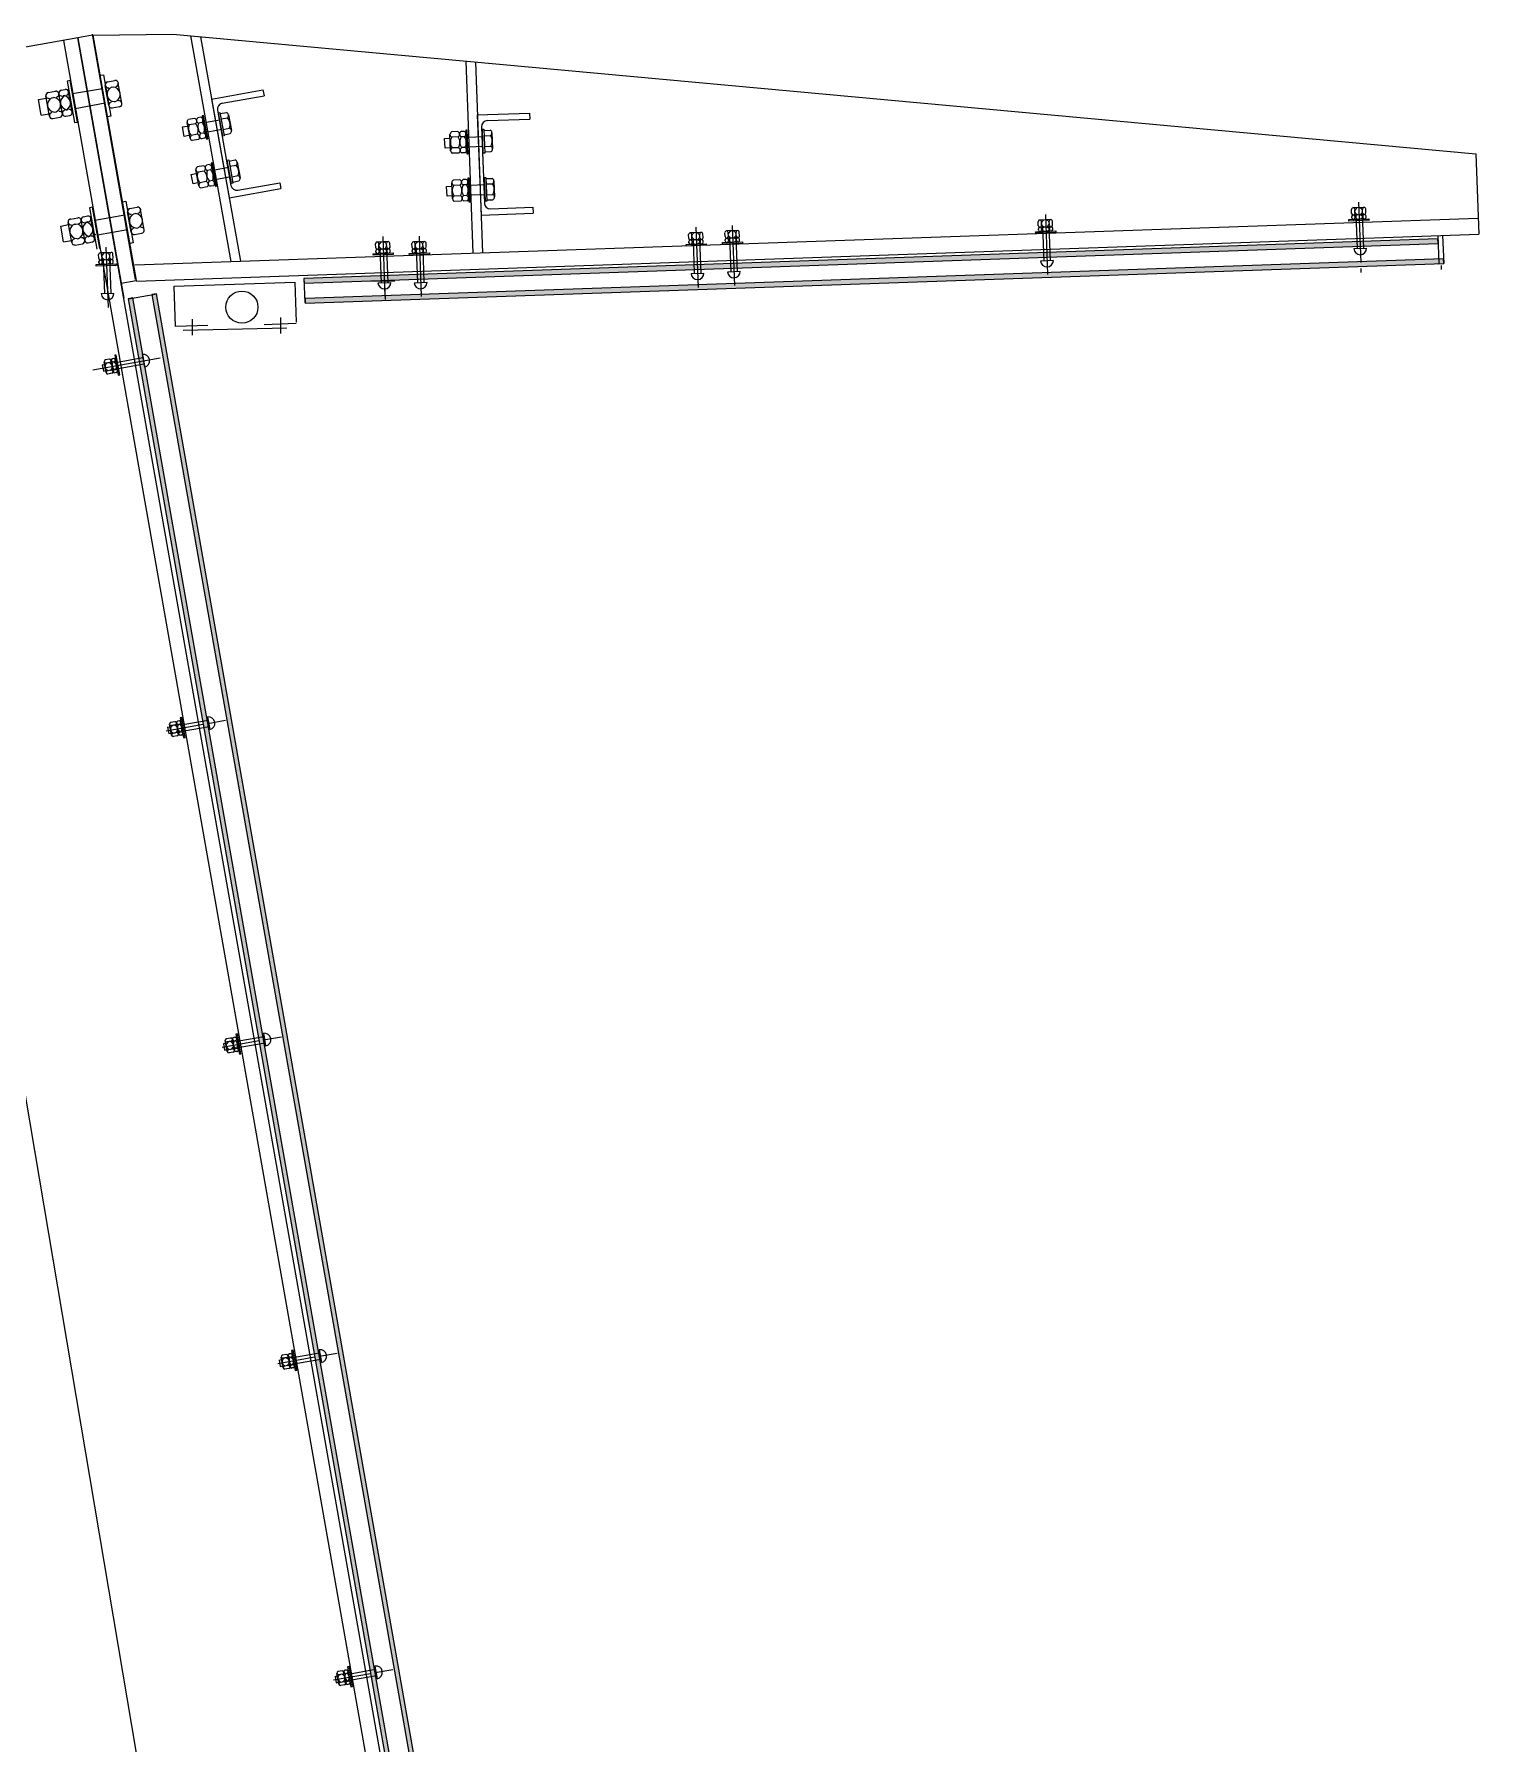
# Model space of a CAD drawing. Header units: metres. Extents: x -1214.1 to -1186.2, y 2 to 26.4.
# Drawn here: x -1198.45 to -1196.652, y 24.309 to 26.438 of the extents above; entities that cross this region are included whole.
import ezdxf

# ---------------------------------------------------------------- set-up
doc = ezdxf.new("R2010")
doc.units = ezdxf.units.M
doc.linetypes.add('JacobsCenter', pattern=[0.015, 0.009, -0.0015, 0.003, -0.0015])
doc.linetypes.add('JacobsDash', pattern=[0.0045, 0.003, -0.0015])
doc.layers.add('A-DETL', color=7, linetype='Continuous', lineweight=13)
doc.layers.add('A-DETL-GENF', color=7, linetype='Continuous', lineweight=9)

msp = doc.modelspace()

# ---------------------------------------------------------------- hatches: boundary and pattern name
at = {"layer": 'A-DETL-GENF', "true_color": 0xc0c0c0}
for points in [[(-1198.1145, 26.1277), (-1196.7023, 26.177), (-1196.7025, 26.1828), (-1198.1147, 26.1335)], [(-1198.1129, 26.1028), (-1196.6954, 26.1523), (-1196.6956, 26.158), (-1198.1131, 26.1085)], [(-1197.8651, 23.4526), (-1197.8595, 23.4536), (-1198.3278, 26.1094), (-1198.3334, 26.1084), (-1197.866, 23.4578)], [(-1197.8356, 23.4578), (-1197.8299, 23.4588), (-1198.2982, 26.1146), (-1198.3039, 26.1136), (-1197.8595, 23.5933)]]:
    msp.add_hatch(color=9, dxfattribs=at).paths.add_polyline_path(points)

# ---------------------------------------------------------------- linework, layer by layer
at = {"layer": 'A-DETL', "color": 8, "lineweight": 18, "true_color": 0x808080}
for p, q in [((-1198.396, 26.4331), (-1198.5781, 26.4006)), ((-1197.8979, 23.5049), (-1198.4137, 26.43)), ((-1198.3779, 26.4365), (-1198.396, 26.4333)), ((-1198.396, 26.4333), (-1198.3389, 26.1092)), ((-1197.8797, 23.5049), (-1198.396, 26.4331)), ((-1198.3242, 26.1323), (-1198.378, 26.4376)), ((-1198.3775, 26.4364), (-1198.2779, 26.4377)), ((-1198.3775, 26.4366), (-1198.3233, 26.1309)), ((-1198.3775, 26.4366), (-1198.3233, 26.1309)), ((-1198.2779, 26.4377), (-1196.6552, 26.2888)), ((-1198.2558, 26.4357), (-1198.2056, 26.1545)), ((-1198.2434, 26.4346), (-1198.1935, 26.155)), ((-1197.9131, 26.4042), (-1197.9043, 26.1651)), ((-1197.9011, 26.4031), (-1197.8924, 26.1655)), ((-1198.6608, 26.2956), (-1198.1899, 23.5049)), ((-1196.6552, 26.2888), (-1196.6517, 26.1888)), ((-1198.3253, 26.1504), (-1196.6524, 26.2088)), ((-1198.3232, 26.1304), (-1196.6517, 26.1888)), ((-1196.7027, 26.187), (-1196.7014, 26.152)), ((-1196.6967, 26.1872), (-1196.6954, 26.1523))]:
    msp.add_line(p, q, dxfattribs=at)
at = {"layer": 'A-DETL'}
for p, q in [((-1198.4056, 26.38), (-1198.4095, 26.3793)), ((-1198.4095, 26.3793), (-1198.4004, 26.3276)), ((-1198.3964, 26.3283), (-1198.4056, 26.38)), ((-1198.3682, 26.3866), (-1198.3643, 26.3873)), ((-1198.359, 26.3349), (-1198.3682, 26.3866)), ((-1198.3643, 26.3873), (-1198.3551, 26.3356)), ((-1198.3589, 26.3783), (-1198.35, 26.3799)), ((-1198.3412, 26.3518), (-1198.3457, 26.3769)), ((-1198.3412, 26.3518), (-1198.3457, 26.3769)), ((-1198.445, 26.3565), (-1198.4355, 26.3582)), ((-1198.4416, 26.3368), (-1198.445, 26.3565)), ((-1198.4315, 26.3358), (-1198.436, 26.3609)), ((-1198.433, 26.3652), (-1198.424, 26.3668)), ((-1198.428, 26.3585), (-1198.4264, 26.3588)), ((-1198.4153, 26.3387), (-1198.4197, 26.3638)), ((-1198.4153, 26.3387), (-1198.4197, 26.3638)), ((-1198.4167, 26.3681), (-1198.4119, 26.3689)), ((-1198.4118, 26.3614), (-1198.4142, 26.361)), ((-1198.4031, 26.3408), (-1198.4076, 26.3659)), ((-1198.3575, 26.3489), (-1198.3619, 26.374)), ((-1198.354, 26.3717), (-1198.3523, 26.372)), ((-1198.3508, 26.3538), (-1198.3492, 26.3541)), ((-1198.2296, 26.3569), (-1198.1657, 26.3684)), ((-1198.2296, 26.3569), (-1198.2075, 26.2339)), ((-1198.2163, 26.3517), (-1198.1643, 26.361)), ((-1198.1657, 26.3684), (-1198.1643, 26.361)), ((-1198.4416, 26.3368), (-1198.432, 26.3385)), ((-1198.4272, 26.3328), (-1198.4183, 26.3344)), ((-1198.4249, 26.3407), (-1198.4232, 26.341)), ((-1198.4086, 26.3436), (-1198.4111, 26.3432)), ((-1198.411, 26.3357), (-1198.4061, 26.3365)), ((-1198.3551, 26.3356), (-1198.359, 26.3349)), ((-1198.3532, 26.3459), (-1198.3442, 26.3475)), ((-1198.2223, 26.343), (-1198.2055, 26.2495)), ((-1197.8987, 26.3372), (-1197.8337, 26.3396)), ((-1197.8987, 26.3372), (-1197.8941, 26.2123)), ((-1197.8862, 26.3302), (-1197.8334, 26.3321)), ((-1197.8337, 26.3396), (-1197.8334, 26.3321)), ((-1198.4004, 26.3276), (-1198.3964, 26.3283)), ((-1197.8934, 26.3224), (-1197.8899, 26.2275)), ((-1198.1968, 26.2434), (-1198.1448, 26.2528)), ((-1198.1448, 26.2528), (-1198.1435, 26.2454)), ((-1198.3404, 26.2291), (-1198.3365, 26.2298)), ((-1198.3312, 26.1773), (-1198.3404, 26.2291)), ((-1198.3365, 26.2298), (-1198.3273, 26.178)), ((-1198.2075, 26.2339), (-1198.1435, 26.2454)), ((-1198.4052, 26.2076), (-1198.3962, 26.2092)), ((-1198.3875, 26.1811), (-1198.3919, 26.2062)), ((-1198.3875, 26.1811), (-1198.3919, 26.2062)), ((-1198.389, 26.2105), (-1198.3841, 26.2114)), ((-1198.3778, 26.2224), (-1198.3817, 26.2217)), ((-1198.3817, 26.2217), (-1198.3726, 26.17)), ((-1198.3753, 26.1832), (-1198.3798, 26.2084)), ((-1198.3687, 26.1707), (-1198.3778, 26.2224)), ((-1198.3297, 26.1913), (-1198.3342, 26.2165)), ((-1198.3312, 26.2207), (-1198.3222, 26.2223)), ((-1198.3262, 26.2141), (-1198.3246, 26.2144)), ((-1198.3135, 26.1942), (-1198.3179, 26.2193)), ((-1198.3135, 26.1942), (-1198.3179, 26.2193)), ((-1197.8941, 26.2123), (-1197.8291, 26.2147)), ((-1197.8822, 26.2203), (-1197.8294, 26.2222)), ((-1197.8294, 26.2222), (-1197.8291, 26.2147)), ((-1197.1846, 26.2068), (-1197.1984, 26.2063)), ((-1197.1846, 26.2068), (-1197.1984, 26.2063)), ((-1197.1846, 26.2068), (-1197.1984, 26.2063)), ((-1197.1962, 26.1995), (-1197.1963, 26.2044)), ((-1197.1864, 26.1998), (-1197.1865, 26.2048)), ((-1197.1824, 26.2), (-1197.1825, 26.2049)), ((-1196.81, 26.2146), (-1196.8102, 26.2195)), ((-1196.8098, 26.2092), (-1196.8099, 26.2106)), ((-1196.7945, 26.2221), (-1196.8083, 26.2216)), ((-1196.7945, 26.2221), (-1196.8083, 26.2216)), ((-1196.7945, 26.2221), (-1196.8083, 26.2216)), ((-1196.7942, 26.2131), (-1196.808, 26.2126)), ((-1196.7942, 26.2131), (-1196.808, 26.2126)), ((-1196.7942, 26.2131), (-1196.808, 26.2126)), ((-1196.8061, 26.2147), (-1196.8062, 26.2196)), ((-1196.8059, 26.2107), (-1196.8059, 26.2093)), ((-1196.8048, 26.2134), (-1196.8032, 26.171)), ((-1196.7967, 26.2137), (-1196.7952, 26.1713)), ((-1196.7963, 26.2151), (-1196.7964, 26.22)), ((-1196.7961, 26.2111), (-1196.7961, 26.2097)), ((-1196.7923, 26.2152), (-1196.7924, 26.2201)), ((-1196.7921, 26.2098), (-1196.7921, 26.2112)), ((-1198.4173, 26.1989), (-1198.4077, 26.2006)), ((-1198.4138, 26.1792), (-1198.4173, 26.1989)), ((-1198.4037, 26.1782), (-1198.4082, 26.2033)), ((-1198.4002, 26.201), (-1198.3986, 26.2013)), ((-1198.3971, 26.1831), (-1198.3954, 26.1834)), ((-1198.384, 26.2039), (-1198.3865, 26.2034)), ((-1198.3808, 26.186), (-1198.3833, 26.1856)), ((-1198.3776, 26.1879), (-1198.3737, 26.1886)), ((-1198.3254, 26.1884), (-1198.3164, 26.1899)), ((-1198.323, 26.1963), (-1198.3214, 26.1966)), ((-1197.6354, 26.1834), (-1197.6356, 26.1884)), ((-1197.6198, 26.191), (-1197.6336, 26.1904)), ((-1197.6198, 26.191), (-1197.6336, 26.1904)), ((-1197.6198, 26.191), (-1197.6336, 26.1904)), ((-1197.6314, 26.1836), (-1197.6316, 26.1885)), ((-1197.6216, 26.184), (-1197.6218, 26.1889)), ((-1197.6176, 26.1841), (-1197.6178, 26.189)), ((-1197.5901, 26.1857), (-1197.5903, 26.1906)), ((-1197.5746, 26.1932), (-1197.5884, 26.1927)), ((-1197.5746, 26.1932), (-1197.5884, 26.1927)), ((-1197.5746, 26.1932), (-1197.5884, 26.1927)), ((-1197.5742, 26.1843), (-1197.588, 26.1838)), ((-1197.5742, 26.1843), (-1197.588, 26.1838)), ((-1197.5742, 26.1843), (-1197.588, 26.1838)), ((-1197.5861, 26.1858), (-1197.5863, 26.1908)), ((-1197.5848, 26.1846), (-1197.5832, 26.1421)), ((-1197.5768, 26.1849), (-1197.5752, 26.1424)), ((-1197.5763, 26.1862), (-1197.5765, 26.1911)), ((-1197.5723, 26.1864), (-1197.5725, 26.1913)), ((-1197.2002, 26.1993), (-1197.2003, 26.2042)), ((-1197.2, 26.1939), (-1197.2, 26.1953)), ((-1197.1843, 26.1979), (-1197.1981, 26.1974)), ((-1197.1843, 26.1979), (-1197.1981, 26.1974)), ((-1197.1843, 26.1979), (-1197.1981, 26.1974)), ((-1197.196, 26.1955), (-1197.196, 26.1941)), ((-1197.1949, 26.1982), (-1197.1933, 26.1557)), ((-1197.1869, 26.1985), (-1197.1853, 26.156)), ((-1197.1862, 26.1958), (-1197.1862, 26.1944)), ((-1197.1822, 26.1946), (-1197.1822, 26.196)), ((-1198.4138, 26.1792), (-1198.4042, 26.1809)), ((-1198.3995, 26.1752), (-1198.3905, 26.1768)), ((-1198.3832, 26.1781), (-1198.3783, 26.179)), ((-1198.37, 26.1585), (-1198.3702, 26.1634)), ((-1198.3544, 26.166), (-1198.3682, 26.1655)), ((-1198.3544, 26.166), (-1198.3682, 26.1655)), ((-1198.3544, 26.166), (-1198.3682, 26.1655)), ((-1198.366, 26.1586), (-1198.3662, 26.1635)), ((-1198.3562, 26.159), (-1198.3564, 26.1639)), ((-1198.3522, 26.1591), (-1198.3524, 26.164)), ((-1198.3273, 26.178), (-1198.3312, 26.1773)), ((-1198.0252, 26.1719), (-1198.0254, 26.1768)), ((-1198.025, 26.1665), (-1198.025, 26.1679)), ((-1198.0096, 26.1794), (-1198.0234, 26.1789)), ((-1198.0096, 26.1794), (-1198.0234, 26.1789)), ((-1198.0096, 26.1794), (-1198.0234, 26.1789)), ((-1198.0093, 26.1705), (-1198.0231, 26.17)), ((-1198.0093, 26.1705), (-1198.0231, 26.17)), ((-1198.0093, 26.1705), (-1198.0231, 26.17)), ((-1198.0212, 26.1721), (-1198.0214, 26.177)), ((-1198.021, 26.1681), (-1198.021, 26.1667)), ((-1198.0199, 26.1708), (-1198.0183, 26.1283)), ((-1198.0119, 26.1711), (-1198.0103, 26.1286)), ((-1198.0114, 26.1724), (-1198.0116, 26.1773)), ((-1198.0112, 26.1684), (-1198.0112, 26.167)), ((-1198.0074, 26.1726), (-1198.0076, 26.1775)), ((-1198.0072, 26.1672), (-1198.0072, 26.1686)), ((-1197.98, 26.1721), (-1197.9802, 26.177)), ((-1197.9798, 26.1667), (-1197.9799, 26.1681)), ((-1197.9645, 26.1796), (-1197.9783, 26.1791)), ((-1197.9645, 26.1796), (-1197.9783, 26.1791)), ((-1197.9645, 26.1796), (-1197.9783, 26.1791)), ((-1197.9642, 26.1707), (-1197.978, 26.1702)), ((-1197.9642, 26.1707), (-1197.978, 26.1702)), ((-1197.9642, 26.1707), (-1197.978, 26.1702)), ((-1197.976, 26.1722), (-1197.9762, 26.1772)), ((-1197.9759, 26.1682), (-1197.9758, 26.1668)), ((-1197.9748, 26.171), (-1197.9732, 26.1285)), ((-1197.9667, 26.1713), (-1197.9652, 26.1288)), ((-1197.9662, 26.1726), (-1197.9664, 26.1775)), ((-1197.9661, 26.1686), (-1197.966, 26.1672)), ((-1197.9622, 26.1727), (-1197.9624, 26.1777)), ((-1197.962, 26.1674), (-1197.9621, 26.1687)), ((-1197.6352, 26.1781), (-1197.6352, 26.1794)), ((-1197.6195, 26.182), (-1197.6333, 26.1815)), ((-1197.6195, 26.182), (-1197.6333, 26.1815)), ((-1197.6195, 26.182), (-1197.6333, 26.1815)), ((-1197.6312, 26.1796), (-1197.6312, 26.1782)), ((-1197.6301, 26.1823), (-1197.6285, 26.1398)), ((-1197.6221, 26.1826), (-1197.6205, 26.1401)), ((-1197.6214, 26.18), (-1197.6214, 26.1786)), ((-1197.6174, 26.1787), (-1197.6174, 26.1801)), ((-1197.5899, 26.1803), (-1197.5899, 26.1817)), ((-1197.586, 26.1818), (-1197.5859, 26.1805)), ((-1197.5762, 26.1822), (-1197.5761, 26.1808)), ((-1197.5721, 26.181), (-1197.5722, 26.1824)), ((-1198.3698, 26.1531), (-1198.3698, 26.1545)), ((-1198.3541, 26.157), (-1198.3679, 26.1565)), ((-1198.3541, 26.157), (-1198.3679, 26.1565)), ((-1198.3541, 26.157), (-1198.3679, 26.1565)), ((-1198.3658, 26.1546), (-1198.3658, 26.1532)), ((-1198.3647, 26.1573), (-1198.3631, 26.1149)), ((-1198.3567, 26.1576), (-1198.3551, 26.1152)), ((-1198.356, 26.155), (-1198.356, 26.1536)), ((-1198.352, 26.1537), (-1198.352, 26.1551)), ((-1198.2539, 26.0828), (-1198.2539, 26.0628)), ((-1198.1439, 26.0849), (-1198.1439, 26.0649)), ((-1198.316, 26.039), (-1198.3132, 26.0232)), ((-1198.3657, 26.0261), (-1198.3643, 26.0182)), ((-1198.2346, 25.5876), (-1198.2318, 25.5718)), ((-1198.2843, 25.5747), (-1198.2829, 25.5669)), ((-1198.1651, 25.1937), (-1198.1623, 25.1779)), ((-1198.2148, 25.1808), (-1198.2134, 25.1729)), ((-1198.0956, 24.7997), (-1198.0929, 24.784)), ((-1198.1454, 24.7869), (-1198.144, 24.779)), ((-1198.0262, 24.4058), (-1198.0234, 24.3901)), ((-1198.0759, 24.393), (-1198.0745, 24.3851))]:
    msp.add_line(p, q, dxfattribs=at)
at = {"layer": 'A-DETL', "linetype": 'JacobsDash'}
for p, q in [((-1198.3652, 26.3699), (-1198.4026, 26.3633)), ((-1198.362, 26.3517), (-1198.3994, 26.345)), ((-1198.3374, 26.2123), (-1198.3749, 26.2057)), ((-1198.3342, 26.1941), (-1198.3716, 26.1875)), ((-1198.3467, 26.0295), (-1198.3153, 26.035)), ((-1198.3657, 26.0261), (-1198.3628, 26.0266)), ((-1198.3643, 26.0182), (-1198.3614, 26.0188)), ((-1198.3453, 26.0216), (-1198.3139, 26.0271)), ((-1198.2843, 25.5747), (-1198.2814, 25.5753)), ((-1198.2829, 25.5669), (-1198.28, 25.5674)), ((-1198.2653, 25.5781), (-1198.2339, 25.5836)), ((-1198.2639, 25.5702), (-1198.2325, 25.5758)), ((-1198.1958, 25.1842), (-1198.1644, 25.1897)), ((-1198.2148, 25.1808), (-1198.2119, 25.1813)), ((-1198.2134, 25.1729), (-1198.2105, 25.1735)), ((-1198.1944, 25.1763), (-1198.163, 25.1818)), ((-1198.1454, 24.7869), (-1198.1424, 24.7874)), ((-1198.144, 24.779), (-1198.141, 24.7795)), ((-1198.1264, 24.7903), (-1198.095, 24.7958)), ((-1198.125, 24.7824), (-1198.0936, 24.7879)), ((-1198.0569, 24.3963), (-1198.0255, 24.4019)), ((-1198.0759, 24.393), (-1198.073, 24.3935)), ((-1198.0745, 24.3851), (-1198.0716, 24.3856)), ((-1198.0555, 24.3885), (-1198.0241, 24.394))]:
    msp.add_line(p, q, dxfattribs=at)
at = {"layer": 'A-DETL', "lineweight": 9}
for p, q in [((-1198.2507, 26.3328), (-1198.2585, 26.3314)), ((-1198.2429, 26.3343), (-1198.2468, 26.3336)), ((-1198.2396, 26.3364), (-1198.2412, 26.3361)), ((-1198.2412, 26.3361), (-1198.2358, 26.307)), ((-1198.2342, 26.3073), (-1198.2396, 26.3364)), ((-1198.2208, 26.34), (-1198.2192, 26.3403)), ((-1198.2155, 26.3109), (-1198.2208, 26.34)), ((-1198.2192, 26.3403), (-1198.2138, 26.3112)), ((-1198.2189, 26.3388), (-1198.2111, 26.3403)), ((-1198.2177, 26.3323), (-1198.2099, 26.3337)), ((-1198.2085, 26.3374), (-1198.2049, 26.318)), ((-1198.2658, 26.3222), (-1198.2599, 26.3233)), ((-1198.2636, 26.3104), (-1198.2658, 26.3222)), ((-1198.2577, 26.3115), (-1198.2636, 26.3104)), ((-1198.2563, 26.3081), (-1198.2599, 26.3278)), ((-1198.2495, 26.3263), (-1198.2573, 26.3249)), ((-1198.2471, 26.3132), (-1198.2549, 26.3117)), ((-1198.2417, 26.3278), (-1198.2456, 26.327)), ((-1198.2393, 26.3146), (-1198.2432, 26.3139)), ((-1198.2364, 26.328), (-1198.2192, 26.3312)), ((-1198.2342, 26.3162), (-1198.2168, 26.3194)), ((-1198.2138, 26.3112), (-1198.2155, 26.3109)), ((-1198.2153, 26.3192), (-1198.2075, 26.3206)), ((-1198.2141, 26.3126), (-1198.2063, 26.3141)), ((-1197.9319, 26.2927), (-1197.9328, 26.3127)), ((-1197.9229, 26.3164), (-1197.9309, 26.3161)), ((-1197.915, 26.3167), (-1197.9189, 26.3166)), ((-1197.9114, 26.3184), (-1197.9131, 26.3183)), ((-1197.9131, 26.3183), (-1197.9118, 26.2887)), ((-1197.9101, 26.2888), (-1197.9114, 26.3184)), ((-1197.8912, 26.2897), (-1197.8923, 26.3193)), ((-1197.8923, 26.3193), (-1197.8907, 26.3193)), ((-1197.8907, 26.3193), (-1197.8895, 26.2897)), ((-1197.8906, 26.3178), (-1197.8827, 26.3182)), ((-1197.8903, 26.3112), (-1197.8824, 26.3115)), ((-1197.8805, 26.3149), (-1197.8797, 26.2952)), ((-1198.2459, 26.3067), (-1198.2537, 26.3052)), ((-1198.2381, 26.3081), (-1198.242, 26.3074)), ((-1198.2358, 26.307), (-1198.2342, 26.3073)), ((-1197.9394, 26.308), (-1197.9334, 26.3083)), ((-1197.9389, 26.296), (-1197.9394, 26.308)), ((-1197.9329, 26.2963), (-1197.9389, 26.296)), ((-1197.9227, 26.3098), (-1197.9306, 26.3094)), ((-1197.9221, 26.2964), (-1197.93, 26.2961)), ((-1197.9218, 26.2898), (-1197.9298, 26.2895)), ((-1197.9147, 26.3101), (-1197.9187, 26.3099)), ((-1197.9142, 26.2968), (-1197.9182, 26.2966)), ((-1197.9139, 26.2901), (-1197.9179, 26.29)), ((-1197.9094, 26.3096), (-1197.892, 26.3103)), ((-1197.9089, 26.2976), (-1197.8913, 26.2983)), ((-1197.8895, 26.2897), (-1197.8912, 26.2897)), ((-1197.8898, 26.2979), (-1197.8819, 26.2982)), ((-1197.8895, 26.2912), (-1197.8816, 26.2915)), ((-1198.2454, 26.2491), (-1198.249, 26.2687)), ((-1198.2398, 26.2738), (-1198.2477, 26.2724)), ((-1198.2321, 26.2753), (-1198.2359, 26.2746)), ((-1198.2308, 26.2687), (-1198.2348, 26.268)), ((-1198.2287, 26.2774), (-1198.2303, 26.2771)), ((-1198.2303, 26.2771), (-1198.2249, 26.248)), ((-1198.2233, 26.2483), (-1198.2287, 26.2774)), ((-1198.2257, 26.269), (-1198.2084, 26.2722)), ((-1198.21, 26.281), (-1198.2083, 26.2813)), ((-1198.2047, 26.2519), (-1198.21, 26.281)), ((-1198.2083, 26.2813), (-1198.203, 26.2522)), ((-1198.2081, 26.2798), (-1198.2002, 26.2812)), ((-1198.2069, 26.2733), (-1198.199, 26.2747)), ((-1198.1977, 26.2783), (-1198.1941, 26.259)), ((-1197.9118, 26.2887), (-1197.9101, 26.2888)), ((-1198.2549, 26.2632), (-1198.249, 26.2643)), ((-1198.2527, 26.2514), (-1198.2549, 26.2632)), ((-1198.2468, 26.2525), (-1198.2527, 26.2514)), ((-1198.2386, 26.2673), (-1198.2465, 26.2659)), ((-1198.2362, 26.2542), (-1198.244, 26.2527)), ((-1198.235, 26.2476), (-1198.2428, 26.2462)), ((-1198.2284, 26.2556), (-1198.2323, 26.2549)), ((-1198.2272, 26.2491), (-1198.2312, 26.2484)), ((-1198.2249, 26.248), (-1198.2233, 26.2483)), ((-1198.2236, 26.2572), (-1198.2074, 26.2601)), ((-1198.203, 26.2522), (-1198.2047, 26.2519)), ((-1198.2044, 26.2602), (-1198.1966, 26.2616)), ((-1198.2032, 26.2536), (-1198.1955, 26.2551)), ((-1197.9369, 26.248), (-1197.9309, 26.2483)), ((-1197.9364, 26.2361), (-1197.9369, 26.248)), ((-1197.9295, 26.2327), (-1197.9303, 26.2527)), ((-1197.9205, 26.2564), (-1197.9284, 26.2561)), ((-1197.9202, 26.2498), (-1197.9282, 26.2495)), ((-1197.9126, 26.2568), (-1197.9165, 26.2566)), ((-1197.9123, 26.2501), (-1197.9163, 26.25)), ((-1197.9106, 26.2584), (-1197.9094, 26.2288)), ((-1197.9089, 26.2584), (-1197.9106, 26.2584)), ((-1197.9077, 26.2288), (-1197.9089, 26.2584)), ((-1197.9072, 26.2497), (-1197.8896, 26.2504)), ((-1197.8899, 26.2593), (-1197.8882, 26.2594)), ((-1197.8887, 26.2297), (-1197.8899, 26.2593)), ((-1197.8882, 26.2594), (-1197.887, 26.2298)), ((-1197.8882, 26.2579), (-1197.8802, 26.2582)), ((-1197.8879, 26.2513), (-1197.88, 26.2516)), ((-1197.8781, 26.255), (-1197.8773, 26.2353)), ((-1197.9304, 26.2363), (-1197.9364, 26.2361)), ((-1197.9197, 26.2365), (-1197.9276, 26.2361)), ((-1197.9194, 26.2298), (-1197.9273, 26.2295)), ((-1197.9117, 26.2368), (-1197.9157, 26.2366)), ((-1197.9115, 26.2302), (-1197.9155, 26.23)), ((-1197.9094, 26.2288), (-1197.9077, 26.2288)), ((-1197.9067, 26.2377), (-1197.8903, 26.2383)), ((-1197.887, 26.2298), (-1197.8887, 26.2297)), ((-1197.8874, 26.2379), (-1197.8794, 26.2382)), ((-1197.8871, 26.2313), (-1197.8792, 26.2316)), ((-1196.8134, 26.207), (-1196.7884, 26.208)), ((-1196.8133, 26.205), (-1196.8134, 26.207)), ((-1196.7883, 26.206), (-1196.8133, 26.205)), ((-1196.7884, 26.208), (-1196.7883, 26.206)), ((-1197.2035, 26.1918), (-1197.1785, 26.1927)), ((-1197.2034, 26.1898), (-1197.2035, 26.1918)), ((-1197.1784, 26.1907), (-1197.2034, 26.1898)), ((-1197.1785, 26.1927), (-1197.1784, 26.1907)), ((-1196.7025, 26.1828), (-1198.1147, 26.1335)), ((-1198.1145, 26.1277), (-1196.7023, 26.177)), ((-1198.0285, 26.1644), (-1198.0035, 26.1653)), ((-1198.0284, 26.1624), (-1198.0285, 26.1644)), ((-1198.0034, 26.1633), (-1198.0284, 26.1624)), ((-1198.0035, 26.1653), (-1198.0034, 26.1633)), ((-1197.9834, 26.1646), (-1197.9584, 26.1655)), ((-1197.9833, 26.1626), (-1197.9834, 26.1646)), ((-1197.9583, 26.1635), (-1197.9833, 26.1626)), ((-1197.9584, 26.1655), (-1197.9583, 26.1635)), ((-1197.6387, 26.1759), (-1197.6137, 26.1769)), ((-1197.6386, 26.1739), (-1197.6387, 26.1759)), ((-1197.6136, 26.1749), (-1197.6386, 26.1739)), ((-1197.6137, 26.1769), (-1197.6136, 26.1749)), ((-1197.5934, 26.1782), (-1197.5684, 26.1791)), ((-1197.5933, 26.1762), (-1197.5934, 26.1782)), ((-1197.5684, 26.1771), (-1197.5933, 26.1762)), ((-1197.5684, 26.1791), (-1197.5684, 26.1771)), ((-1196.7023, 26.177), (-1196.7025, 26.1828)), ((-1198.3733, 26.1509), (-1198.3483, 26.1519)), ((-1198.3732, 26.1489), (-1198.3733, 26.1509)), ((-1198.3483, 26.1499), (-1198.3732, 26.1489)), ((-1198.3483, 26.1519), (-1198.3483, 26.1499)), ((-1196.6956, 26.158), (-1198.1131, 26.1085)), ((-1198.1129, 26.1028), (-1196.6954, 26.1523)), ((-1196.7014, 26.152), (-1196.6954, 26.1523)), ((-1196.6954, 26.1523), (-1196.6956, 26.158)), ((-1198.1147, 26.1335), (-1198.1145, 26.1277)), ((-1198.0303, 26.1307), (-1198.0013, 26.1307)), ((-1198.3278, 26.1094), (-1198.3334, 26.1084)), ((-1198.3334, 26.1084), (-1197.8651, 23.4526)), ((-1197.8595, 23.4536), (-1198.3278, 26.1094)), ((-1198.2982, 26.1146), (-1198.3039, 26.1136)), ((-1198.3039, 26.1136), (-1197.8356, 23.4578)), ((-1197.8299, 23.4588), (-1198.2982, 26.1146)), ((-1198.1131, 26.1085), (-1198.1129, 26.1028)), ((-1198.2648, 26.069), (-1198.1358, 26.072)), ((-1198.3483, 26.0382), (-1198.3502, 26.0379)), ((-1198.3502, 26.0379), (-1198.3459, 26.0132)), ((-1198.3439, 26.0136), (-1198.3483, 26.0382)), ((-1198.361, 26.0163), (-1198.3634, 26.0298)), ((-1198.361, 26.0163), (-1198.3634, 26.0298)), ((-1198.361, 26.0163), (-1198.3634, 26.0298)), ((-1198.3569, 26.033), (-1198.3617, 26.0322)), ((-1198.3562, 26.0291), (-1198.361, 26.0282)), ((-1198.3545, 26.0194), (-1198.3593, 26.0186)), ((-1198.3538, 26.0155), (-1198.3586, 26.0146)), ((-1198.3522, 26.0178), (-1198.3546, 26.0314)), ((-1198.3522, 26.0178), (-1198.3546, 26.0314)), ((-1198.3522, 26.0178), (-1198.3546, 26.0314)), ((-1198.3516, 26.034), (-1198.3529, 26.0337)), ((-1198.3522, 26.0298), (-1198.3509, 26.03)), ((-1198.3505, 26.0201), (-1198.3492, 26.0204)), ((-1198.3485, 26.0164), (-1198.3498, 26.0162)), ((-1198.3459, 26.0132), (-1198.3439, 26.0136)), ((-1198.2861, 25.5704), (-1198.24, 25.5785)), ((-1198.2795, 25.5649), (-1198.2819, 25.5785)), ((-1198.2795, 25.5649), (-1198.2819, 25.5785)), ((-1198.2795, 25.5649), (-1198.2819, 25.5785)), ((-1198.2754, 25.5816), (-1198.2803, 25.5808)), ((-1198.2747, 25.5777), (-1198.2796, 25.5769)), ((-1198.273, 25.5681), (-1198.2779, 25.5672)), ((-1198.2707, 25.5664), (-1198.2731, 25.58)), ((-1198.2707, 25.5664), (-1198.2731, 25.58)), ((-1198.2707, 25.5664), (-1198.2731, 25.58)), ((-1198.2701, 25.5826), (-1198.2715, 25.5823)), ((-1198.2708, 25.5784), (-1198.2694, 25.5786)), ((-1198.2691, 25.5687), (-1198.2677, 25.569)), ((-1198.2668, 25.5868), (-1198.2688, 25.5865)), ((-1198.2688, 25.5865), (-1198.2644, 25.5619)), ((-1198.2625, 25.5622), (-1198.2668, 25.5868)), ((-1198.2343, 25.5795), (-1198.2122, 25.5834)), ((-1198.2723, 25.5641), (-1198.2772, 25.5633)), ((-1198.267, 25.565), (-1198.2684, 25.5648)), ((-1198.2644, 25.5619), (-1198.2625, 25.5622)), ((-1198.2166, 25.1765), (-1198.1705, 25.1846)), ((-1198.2101, 25.171), (-1198.2125, 25.1846)), ((-1198.2101, 25.171), (-1198.2125, 25.1846)), ((-1198.2101, 25.171), (-1198.2125, 25.1846)), ((-1198.206, 25.1877), (-1198.2108, 25.1869)), ((-1198.2053, 25.1838), (-1198.2101, 25.1829)), ((-1198.2013, 25.1725), (-1198.2037, 25.1861)), ((-1198.2013, 25.1725), (-1198.2037, 25.1861)), ((-1198.2013, 25.1725), (-1198.2037, 25.1861)), ((-1198.2007, 25.1887), (-1198.202, 25.1884)), ((-1198.2013, 25.1845), (-1198.2, 25.1847)), ((-1198.1974, 25.1929), (-1198.1993, 25.1926)), ((-1198.1993, 25.1926), (-1198.195, 25.1679)), ((-1198.193, 25.1683), (-1198.1974, 25.1929)), ((-1198.1649, 25.1856), (-1198.1427, 25.1895)), ((-1198.2036, 25.1741), (-1198.2084, 25.1733)), ((-1198.2029, 25.1702), (-1198.2077, 25.1693)), ((-1198.1996, 25.1748), (-1198.1983, 25.1751)), ((-1198.1976, 25.1711), (-1198.1989, 25.1709)), ((-1198.195, 25.1679), (-1198.193, 25.1683)), ((-1198.1471, 24.7825), (-1198.1011, 24.7907)), ((-1198.1406, 24.777), (-1198.143, 24.7906)), ((-1198.1406, 24.777), (-1198.143, 24.7906)), ((-1198.1406, 24.777), (-1198.143, 24.7906)), ((-1198.1365, 24.7938), (-1198.1414, 24.7929)), ((-1198.1358, 24.7899), (-1198.1407, 24.789)), ((-1198.1341, 24.7802), (-1198.139, 24.7794)), ((-1198.1318, 24.7786), (-1198.1342, 24.7922)), ((-1198.1318, 24.7786), (-1198.1342, 24.7922)), ((-1198.1318, 24.7786), (-1198.1342, 24.7922)), ((-1198.1312, 24.7947), (-1198.1326, 24.7945)), ((-1198.1319, 24.7906), (-1198.1305, 24.7908)), ((-1198.1302, 24.7809), (-1198.1288, 24.7811)), ((-1198.1279, 24.799), (-1198.1299, 24.7986)), ((-1198.1299, 24.7986), (-1198.1255, 24.774)), ((-1198.1236, 24.7744), (-1198.1279, 24.799)), ((-1198.0954, 24.7917), (-1198.0733, 24.7956)), ((-1198.1334, 24.7763), (-1198.1383, 24.7754)), ((-1198.1281, 24.7772), (-1198.1295, 24.777)), ((-1198.1255, 24.774), (-1198.1236, 24.7744)), ((-1198.0777, 24.3886), (-1198.0316, 24.3967)), ((-1198.0711, 24.3831), (-1198.0735, 24.3967)), ((-1198.0711, 24.3831), (-1198.0735, 24.3967)), ((-1198.0711, 24.3831), (-1198.0735, 24.3967)), ((-1198.0671, 24.3999), (-1198.0719, 24.399)), ((-1198.0664, 24.3959), (-1198.0712, 24.3951)), ((-1198.0623, 24.3847), (-1198.0647, 24.3983)), ((-1198.0623, 24.3847), (-1198.0647, 24.3983)), ((-1198.0623, 24.3847), (-1198.0647, 24.3983)), ((-1198.0618, 24.4008), (-1198.0631, 24.4006)), ((-1198.0624, 24.3966), (-1198.0611, 24.3969)), ((-1198.0584, 24.4051), (-1198.0604, 24.4047)), ((-1198.0604, 24.4047), (-1198.0561, 24.3801)), ((-1198.0541, 24.3804), (-1198.0584, 24.4051)), ((-1198.026, 24.3977), (-1198.0038, 24.4016)), ((-1198.0647, 24.3863), (-1198.0695, 24.3854)), ((-1198.064, 24.3823), (-1198.0688, 24.3815)), ((-1198.0607, 24.387), (-1198.0594, 24.3872)), ((-1198.0587, 24.3833), (-1198.06, 24.383)), ((-1198.0561, 24.3801), (-1198.0541, 24.3804))]:
    msp.add_line(p, q, dxfattribs=at)
at = {"layer": 'A-DETL', "linetype": 'JacobsCenter', "lineweight": 9}
for p, q in [((-1196.8013, 26.2286), (-1196.7986, 26.1536)), ((-1197.1914, 26.2133), (-1197.1887, 26.1384)), ((-1198.0165, 26.186), (-1198.0138, 26.111)), ((-1197.9713, 26.1861), (-1197.9686, 26.1111)), ((-1197.6266, 26.1975), (-1197.6239, 26.1225)), ((-1197.5814, 26.1997), (-1197.5786, 26.1248)), ((-1198.3612, 26.1725), (-1198.3585, 26.0975)), ((-1198.3773, 26.0198), (-1198.2936, 26.0346))]:
    msp.add_line(p, q, dxfattribs=at)
at = {"layer": 'A-DETL', "lineweight": 18}
for p, q in [((-1196.8073, 26.1708), (-1196.7913, 26.1714)), ((-1197.5873, 26.142), (-1197.5713, 26.1425)), ((-1197.1974, 26.1556), (-1197.1814, 26.1562)), ((-1198.3421, 26.1276), (-1198.3233, 26.1309)), ((-1198.0224, 26.1282), (-1198.0064, 26.1287)), ((-1197.9773, 26.1283), (-1197.9613, 26.1289)), ((-1197.6326, 26.1397), (-1197.6166, 26.1403)), ((-1198.3672, 26.1147), (-1198.3512, 26.1153))]:
    msp.add_line(p, q, dxfattribs=at)
at = {"layer": 'A-DETL', "color": 7, "lineweight": 9, "true_color": 0xffffff}
for p, q in [((-1196.7987, 26.1461), (-1196.7985, 26.1411)), ((-1196.6987, 26.1496), (-1196.6986, 26.1446))]:
    msp.add_line(p, q, dxfattribs=at)
at = {"layer": 'A-DETL', "lineweight": 25}
for p, q in [((-1198.276, 26.1238), (-1198.1261, 26.129)), ((-1198.2743, 26.0738), (-1198.276, 26.1238)), ((-1198.1261, 26.129), (-1198.1243, 26.079)), ((-1198.1243, 26.0773), (-1198.1643, 26.0759)), ((-1198.2343, 26.0752), (-1198.2743, 26.0738))]:
    msp.add_line(p, q, dxfattribs=at)
at = {"layer": 'A-DETL', "linetype": 'JacobsDash', "lineweight": 9}
for p, q in [((-1198.1146, 26.1335), (-1198.1135, 26.1036)), ((-1198.0146, 26.1372), (-1198.0135, 26.1073)), ((-1198.3332, 26.1084), (-1198.3, 26.1142))]:
    msp.add_line(p, q, dxfattribs=at)
at = {"layer": 'A-DETL'}
msp.add_circle((-1198.1918, 26.0979), 0.02, dxfattribs=at)
for centre, radius, start, end in [((-1198.3583, 26.3747), 0.0037, 100.0582, 280.0582), ((-1198.3493, 26.3763), 0.00369, 280.0582, 100.0582), ((-1198.4323, 26.3615), 0.0037, 100.0582, 280.0582), ((-1198.4247, 26.3499), 0.00924, 111.4138, 268.7026), ((-1198.4266, 26.3496), 0.00924, 291.4138, 88.7026), ((-1198.4234, 26.3631), 0.0037, 280.0582, 100.0582), ((-1198.4161, 26.3644), 0.00369, 100.0582, 280.0582), ((-1198.4084, 26.3528), 0.00924, 111.4138, 268.7026), ((-1198.4145, 26.3518), 0.00924, 291.4138, 88.7026), ((-1198.4112, 26.3653), 0.0037, 280.0582, 100.0582), ((-1198.3506, 26.3631), 0.00924, 111.4138, 268.7026), ((-1198.3526, 26.3627), 0.00924, 291.4138, 88.7026), ((-1198.3449, 26.3511), 0.0037, 280.0582, 100.0582), ((-1198.4279, 26.3364), 0.0037, 100.0582, 280.0582), ((-1198.4189, 26.338), 0.00369, 280.0582, 100.0582), ((-1198.4116, 26.3393), 0.0037, 100.0582, 280.0582), ((-1198.4068, 26.3402), 0.00369, 280.0582, 100.0582), ((-1198.3538, 26.3496), 0.0037, 100.0582, 280.0582), ((-1198.215, 26.3443), 0.0075, 100.2106, 190.2106), ((-1197.8859, 26.3227), 0.0075, 92.1019, 182.1019), ((-1198.1981, 26.2508), 0.0075, 190.2106, 280.2106), ((-1197.8824, 26.2277), 0.0075, 182.1019, 272.1019), ((-1198.4046, 26.204), 0.0037, 100.0582, 280.0582), ((-1198.3956, 26.2056), 0.00369, 280.0582, 100.0582), ((-1198.3883, 26.2068), 0.0037, 100.0582, 280.0582), ((-1198.3834, 26.2077), 0.0037, 280.0582, 100.0582), ((-1198.3305, 26.2171), 0.00369, 100.0582, 280.0582), ((-1198.3228, 26.2055), 0.00924, 111.4138, 268.7026), ((-1198.3248, 26.2052), 0.00924, 291.4138, 88.7026), ((-1198.3215, 26.2187), 0.00369, 280.0582, 100.0582), ((-1197.1983, 26.2043), 0.002, 2.1261, 182.1261), ((-1197.1913, 26.2016), 0.005, 13.4817, 170.7705), ((-1197.1845, 26.2048), 0.002, 2.1261, 182.1261), ((-1196.8082, 26.2196), 0.002, 2.1261, 182.1261), ((-1196.808, 26.2146), 0.002, 182.1261, 2.1261), ((-1196.8079, 26.2106), 0.002, 2.1261, 182.1261), ((-1196.8078, 26.2092), 0.002, 182.1261, 2.1261), ((-1196.8012, 26.2168), 0.005, 13.4817, 170.7705), ((-1196.8013, 26.2179), 0.005, 193.4817, 350.7705), ((-1196.8008, 26.2059), 0.00701, 47.7365, 136.5157), ((-1196.8011, 26.2145), 0.00701, 227.7365, 316.5157), ((-1196.7944, 26.2201), 0.002, 2.1261, 182.1261), ((-1196.7943, 26.2151), 0.002, 182.1261, 2.1261), ((-1196.7941, 26.2111), 0.002, 2.1261, 182.1261), ((-1196.7941, 26.2098), 0.002, 182.1261, 2.1261), ((-1198.3969, 26.1924), 0.00924, 111.4138, 268.7026), ((-1198.3988, 26.192), 0.00924, 291.4138, 88.7026), ((-1198.3911, 26.1804), 0.0037, 280.0582, 100.0582), ((-1198.3806, 26.1953), 0.00924, 111.4138, 268.7026), ((-1198.3839, 26.1817), 0.0037, 100.0582, 280.0582), ((-1198.3867, 26.1942), 0.00924, 291.4138, 88.7026), ((-1198.379, 26.1826), 0.00369, 280.0582, 100.0582), ((-1198.3261, 26.192), 0.00369, 100.0582, 280.0582), ((-1198.3171, 26.1936), 0.00369, 280.0582, 100.0582), ((-1197.6336, 26.1884), 0.002, 2.1261, 182.1261), ((-1197.6334, 26.1835), 0.002, 182.1261, 2.1261), ((-1197.6266, 26.1857), 0.005, 13.4817, 170.7705), ((-1197.6266, 26.1868), 0.005, 193.4817, 350.7705), ((-1197.6198, 26.189), 0.002, 2.1261, 182.1261), ((-1197.6196, 26.184), 0.002, 182.1261, 2.1261), ((-1197.5883, 26.1907), 0.002, 2.1261, 182.1261), ((-1197.5881, 26.1858), 0.002, 182.1261, 2.1261), ((-1197.5879, 26.1818), 0.002, 2.1261, 182.1261), ((-1197.5813, 26.188), 0.005, 13.4817, 170.7705), ((-1197.5813, 26.189), 0.005, 193.4817, 350.7705), ((-1197.5809, 26.177), 0.00701, 47.7365, 136.5157), ((-1197.5745, 26.1912), 0.002, 2.1261, 182.1261), ((-1197.5743, 26.1863), 0.002, 182.1261, 2.1261), ((-1197.5742, 26.1823), 0.002, 2.1261, 182.1261), ((-1197.1982, 26.1994), 0.002, 182.1261, 2.1261), ((-1197.198, 26.1954), 0.002, 2.1261, 182.1261), ((-1197.198, 26.194), 0.002, 182.1261, 2.1261), ((-1197.1914, 26.2026), 0.005, 193.4817, 350.7705), ((-1197.1909, 26.1906), 0.00701, 47.7365, 136.5157), ((-1197.1912, 26.1993), 0.00701, 227.7365, 316.5157), ((-1197.1844, 26.1999), 0.002, 182.1261, 2.1261), ((-1197.1842, 26.1959), 0.002, 2.1261, 182.1261), ((-1197.1842, 26.1945), 0.002, 182.1261, 2.1261), ((-1198.4001, 26.1789), 0.0037, 100.0582, 280.0582), ((-1198.3682, 26.1635), 0.002, 2.1261, 182.1261), ((-1198.3612, 26.1607), 0.005, 13.4817, 170.7705), ((-1198.3544, 26.164), 0.002, 2.1261, 182.1261), ((-1198.0234, 26.1769), 0.002, 2.1261, 182.1261), ((-1198.0232, 26.172), 0.002, 182.1261, 2.1261), ((-1198.023, 26.168), 0.002, 2.1261, 182.1261), ((-1198.023, 26.1666), 0.002, 182.1261, 2.1261), ((-1198.0163, 26.1742), 0.005, 13.4817, 170.7705), ((-1198.0164, 26.1752), 0.005, 193.4817, 350.7705), ((-1198.0159, 26.1632), 0.00701, 47.7365, 136.5157), ((-1198.0163, 26.1719), 0.00701, 227.7365, 316.5157), ((-1198.0096, 26.1774), 0.002, 2.1261, 182.1261), ((-1198.0094, 26.1725), 0.002, 182.1261, 2.1261), ((-1198.0092, 26.1685), 0.002, 2.1261, 182.1261), ((-1198.0092, 26.1671), 0.002, 182.1261, 2.1261), ((-1197.9782, 26.1771), 0.002, 2.1261, 182.1261), ((-1197.978, 26.1722), 0.002, 182.1261, 2.1261), ((-1197.9779, 26.1682), 0.002, 2.1261, 182.1261), ((-1197.9778, 26.1668), 0.002, 182.1261, 2.1261), ((-1197.9712, 26.1743), 0.005, 13.4817, 170.7705), ((-1197.9713, 26.1754), 0.005, 193.4817, 350.7705), ((-1197.9708, 26.1634), 0.00701, 47.7365, 136.5157), ((-1197.9711, 26.172), 0.00701, 227.7365, 316.5157), ((-1197.9644, 26.1776), 0.002, 2.1261, 182.1261), ((-1197.9642, 26.1727), 0.002, 182.1261, 2.1261), ((-1197.9641, 26.1687), 0.002, 2.1261, 182.1261), ((-1197.964, 26.1673), 0.002, 182.1261, 2.1261), ((-1197.6332, 26.1795), 0.002, 2.1261, 182.1261), ((-1197.6332, 26.1781), 0.002, 182.1261, 2.1261), ((-1197.6261, 26.1748), 0.00701, 47.7365, 136.5157), ((-1197.6265, 26.1834), 0.00701, 227.7365, 316.5157), ((-1197.6194, 26.18), 0.002, 2.1261, 182.1261), ((-1197.6194, 26.1786), 0.002, 182.1261, 2.1261), ((-1197.5879, 26.1804), 0.002, 182.1261, 2.1261), ((-1197.5812, 26.1856), 0.00701, 227.7365, 316.5157), ((-1197.5741, 26.1809), 0.002, 182.1261, 2.1261), ((-1198.368, 26.1585), 0.002, 182.1261, 2.1261), ((-1198.3678, 26.1545), 0.002, 2.1261, 182.1261), ((-1198.3678, 26.1532), 0.002, 182.1261, 2.1261), ((-1198.3612, 26.1618), 0.005, 193.4817, 350.7705), ((-1198.3608, 26.1498), 0.00701, 47.7365, 136.5157), ((-1198.3611, 26.1584), 0.00701, 227.7365, 316.5157), ((-1198.3542, 26.159), 0.002, 182.1261, 2.1261), ((-1198.354, 26.1551), 0.002, 2.1261, 182.1261), ((-1198.354, 26.1537), 0.002, 182.1261, 2.1261), ((-1198.3147, 26.0311), 0.008, 280.6037, 99.4545), ((-1198.2333, 25.5797), 0.008, 280.6037, 99.4545), ((-1198.1638, 25.1858), 0.008, 280.6037, 99.4545), ((-1198.0943, 24.7918), 0.008, 280.6037, 99.4545), ((-1198.0249, 24.3979), 0.008, 280.6037, 99.4545)]:
    msp.add_arc(centre, radius, start, end, dxfattribs=at)
at = {"layer": 'A-DETL', "lineweight": 9}
for centre, radius, start, end in [((-1198.2518, 26.3293), 0.00373, 307.7151, 73.2761), ((-1198.2446, 26.3306), 0.00373, 126.5577, 253.2761), ((-1198.244, 26.3307), 0.00373, 307.7151, 73.2761), ((-1198.2122, 26.3367), 0.00373, 307.5725, 73.1336), ((-1198.2185, 26.3254), 0.012, 336.6005, 44.1056), ((-1198.2563, 26.3284), 0.00373, 127.7151, 253.2761), ((-1198.2463, 26.3201), 0.012, 156.7431, 224.2481), ((-1198.2526, 26.3088), 0.00373, 127.7151, 253.2761), ((-1198.2581, 26.3179), 0.012, 336.7431, 44.2481), ((-1198.2482, 26.3096), 0.00373, 307.7151, 73.2761), ((-1198.2346, 26.3223), 0.012, 156.7431, 224.2481), ((-1198.2409, 26.311), 0.00373, 127.7151, 252.3769), ((-1198.2503, 26.3194), 0.012, 336.7431, 44.2481), ((-1198.2404, 26.3111), 0.00373, 307.7151, 73.2761), ((-1198.2086, 26.317), 0.00373, 307.5725, 73.1336), ((-1197.929, 26.3128), 0.00373, 119.6064, 245.1675), ((-1197.9245, 26.313), 0.00373, 299.6064, 65.1675), ((-1197.9171, 26.3133), 0.00373, 118.4491, 245.1675), ((-1197.9166, 26.3133), 0.00373, 299.6064, 65.1675), ((-1197.8842, 26.3148), 0.00373, 299.4639, 65.025), ((-1197.8921, 26.3045), 0.012, 328.4919, 35.997), ((-1197.9203, 26.3032), 0.012, 148.6344, 216.1395), ((-1197.9282, 26.2929), 0.00373, 119.6064, 245.1675), ((-1197.9324, 26.3027), 0.012, 328.6344, 36.1395), ((-1197.9237, 26.293), 0.00373, 299.6064, 65.1675), ((-1197.9085, 26.3037), 0.012, 148.6344, 216.1395), ((-1197.9163, 26.2933), 0.00373, 119.6064, 244.2683), ((-1197.9244, 26.303), 0.012, 328.6344, 36.1395), ((-1197.9157, 26.2934), 0.00373, 299.6064, 65.1675), ((-1197.8834, 26.2948), 0.00373, 299.4639, 65.025), ((-1198.2454, 26.2694), 0.00373, 127.7151, 253.2761), ((-1198.2409, 26.2703), 0.00373, 307.7151, 73.2761), ((-1198.2337, 26.2716), 0.00373, 126.5577, 253.2761), ((-1198.2331, 26.2717), 0.00373, 307.7151, 73.2761), ((-1198.2394, 26.2604), 0.012, 336.7431, 44.2481), ((-1198.2013, 26.2777), 0.00373, 307.5725, 73.1336), ((-1198.2077, 26.2664), 0.012, 336.6005, 44.1056), ((-1198.2354, 26.2611), 0.012, 156.7431, 224.2481), ((-1198.2417, 26.2498), 0.00373, 127.7151, 253.2761), ((-1198.2472, 26.2589), 0.012, 336.7431, 44.2481), ((-1198.2373, 26.2506), 0.00373, 307.7151, 73.2761), ((-1198.2237, 26.2633), 0.012, 156.7431, 224.2481), ((-1198.23, 26.2519), 0.00373, 127.7151, 252.3769), ((-1198.2295, 26.252), 0.00373, 307.7151, 73.2761), ((-1198.1977, 26.258), 0.00373, 307.5725, 73.1336), ((-1197.9266, 26.2529), 0.00373, 119.6064, 245.1675), ((-1197.9179, 26.2432), 0.012, 148.6344, 216.1395), ((-1197.9221, 26.2531), 0.00373, 299.6064, 65.1675), ((-1197.9299, 26.2427), 0.012, 328.6344, 36.1395), ((-1197.9147, 26.2534), 0.00373, 118.4491, 245.1675), ((-1197.906, 26.2437), 0.012, 148.6344, 216.1395), ((-1197.9141, 26.2534), 0.00373, 299.6064, 65.1675), ((-1197.922, 26.2431), 0.012, 328.6344, 36.1395), ((-1197.8818, 26.2548), 0.00373, 299.4639, 65.025), ((-1197.8897, 26.2445), 0.012, 328.4919, 35.997), ((-1197.9258, 26.2329), 0.00373, 119.6064, 245.1675), ((-1197.9212, 26.2331), 0.00373, 299.6064, 65.1675), ((-1197.9139, 26.2334), 0.00373, 119.6064, 244.2683), ((-1197.9133, 26.2334), 0.00373, 299.6064, 65.1675), ((-1197.881, 26.2348), 0.00373, 299.4639, 65.025), ((-1198.3614, 26.0302), 0.002, 100, 280), ((-1198.3572, 26.0239), 0.005, 111.3556, 268.6444), ((-1198.359, 26.0166), 0.002, 100, 280), ((-1198.3583, 26.0237), 0.005, 291.3556, 88.6444), ((-1198.3565, 26.0311), 0.002, 280, 100), ((-1198.3526, 26.0317), 0.002, 100, 280), ((-1198.3541, 26.0175), 0.002, 280, 100), ((-1198.3465, 26.0258), 0.00701, 145.6104, 234.3896), ((-1198.3502, 26.0182), 0.002, 100, 280), ((-1198.3512, 26.032), 0.002, 280, 100), ((-1198.355, 26.0243), 0.00701, 325.6104, 54.3896), ((-1198.3488, 26.0184), 0.002, 280, 100), ((-1198.2799, 25.5788), 0.002, 100, 280), ((-1198.2758, 25.5725), 0.005, 111.3556, 268.6444), ((-1198.2775, 25.5652), 0.002, 100, 280), ((-1198.2768, 25.5724), 0.005, 291.3556, 88.6444), ((-1198.2751, 25.5797), 0.002, 280, 100), ((-1198.2712, 25.5804), 0.002, 100, 280), ((-1198.2727, 25.5661), 0.002, 280, 100), ((-1198.265, 25.5744), 0.00701, 145.6104, 234.3896), ((-1198.2688, 25.5668), 0.002, 100, 280), ((-1198.2698, 25.5806), 0.002, 280, 100), ((-1198.2735, 25.5729), 0.00701, 325.6104, 54.3896), ((-1198.2674, 25.567), 0.002, 280, 100), ((-1198.2105, 25.1849), 0.002, 100, 280), ((-1198.2063, 25.1786), 0.005, 111.3556, 268.6444), ((-1198.2074, 25.1784), 0.005, 291.3556, 88.6444), ((-1198.2056, 25.1858), 0.002, 280, 100), ((-1198.2017, 25.1864), 0.002, 100, 280), ((-1198.1956, 25.1805), 0.00701, 145.6104, 234.3896), ((-1198.2003, 25.1867), 0.002, 280, 100), ((-1198.2041, 25.179), 0.00701, 325.6104, 54.3896), ((-1198.2081, 25.1713), 0.002, 100, 280), ((-1198.2032, 25.1722), 0.002, 280, 100), ((-1198.1993, 25.1729), 0.002, 100, 280), ((-1198.1979, 25.1731), 0.002, 280, 100), ((-1198.141, 24.791), 0.002, 100, 280), ((-1198.1369, 24.7847), 0.005, 111.3556, 268.6444), ((-1198.1386, 24.7774), 0.002, 100, 280), ((-1198.1379, 24.7845), 0.005, 291.3556, 88.6444), ((-1198.1362, 24.7918), 0.002, 280, 100), ((-1198.1322, 24.7925), 0.002, 100, 280), ((-1198.1338, 24.7782), 0.002, 280, 100), ((-1198.1261, 24.7866), 0.00701, 145.6104, 234.3896), ((-1198.1298, 24.7789), 0.002, 100, 280), ((-1198.1309, 24.7928), 0.002, 280, 100), ((-1198.1346, 24.7851), 0.00701, 325.6104, 54.3896), ((-1198.1285, 24.7792), 0.002, 280, 100), ((-1198.0716, 24.3971), 0.002, 100, 280), ((-1198.0674, 24.3908), 0.005, 111.3556, 268.6444), ((-1198.0685, 24.3906), 0.005, 291.3556, 88.6444), ((-1198.0667, 24.3979), 0.002, 280, 100), ((-1198.0628, 24.3986), 0.002, 100, 280), ((-1198.0566, 24.3927), 0.00701, 145.6104, 234.3896), ((-1198.0614, 24.3988), 0.002, 280, 100), ((-1198.0651, 24.3912), 0.00701, 325.6104, 54.3896), ((-1198.0692, 24.3835), 0.002, 100, 280), ((-1198.0643, 24.3843), 0.002, 280, 100), ((-1198.0604, 24.385), 0.002, 100, 280), ((-1198.059, 24.3852), 0.002, 280, 100)]:
    msp.add_arc(centre, radius, start, end, dxfattribs=at)
at = {"layer": 'A-DETL', "lineweight": 18}
for centre in [(-1196.7993, 26.1712), (-1197.5793, 26.1423), (-1197.1894, 26.1559), (-1198.0144, 26.1285), (-1197.9693, 26.1287), (-1197.6246, 26.1401), (-1198.3592, 26.1151)]:
    msp.add_arc(centre, 0.008, 182.6717, 1.5224, dxfattribs=at)

doc.saveas('drawing.dxf')
